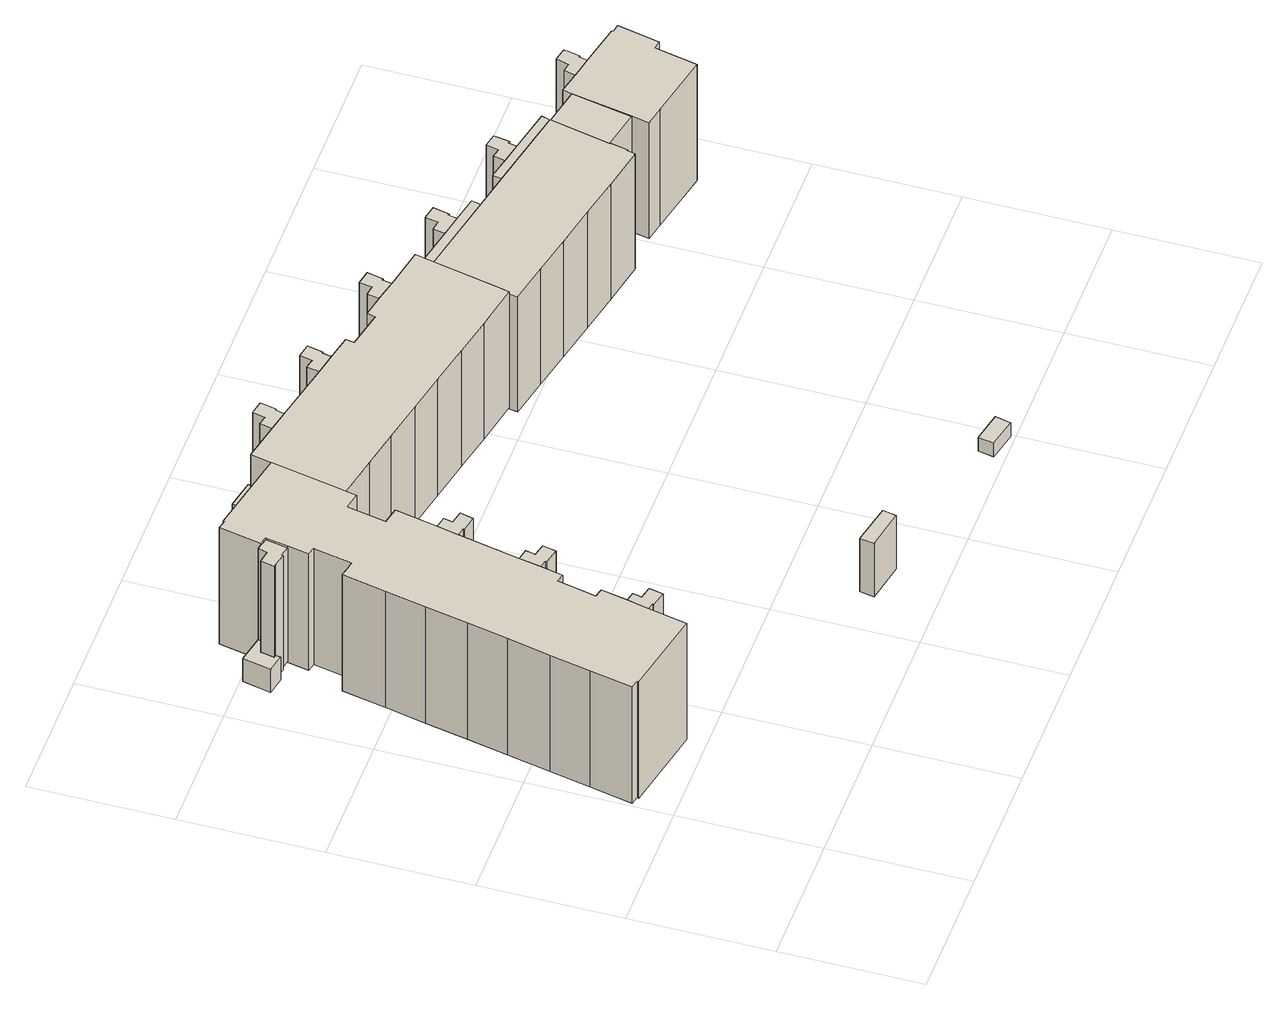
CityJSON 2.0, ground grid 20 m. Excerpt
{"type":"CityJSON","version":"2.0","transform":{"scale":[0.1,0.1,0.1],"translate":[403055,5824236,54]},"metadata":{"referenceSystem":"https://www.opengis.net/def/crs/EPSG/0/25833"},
"CityObjects":{
"building1":{"type":"Building","attributes":{"Gemeindeschluessel":"11000010","function":"31001_1010"},"address":[{"country":"Germany","locality":"Berlin","thoroughfareNumber":"72, 74, 76, 78","thoroughfareName":"Wuhletalstraße"}],"children":["building1-1","building1-2","building1-3","building1-4","building1-5","building1-6","building1-7","building1-8","building1-9"]},
"building1-1":{"type":"BuildingPart","attributes":{"BezugspunktDach":"2200","measuredHeight":20.3,"storeysAboveGround":6},"parents":["building1"],"geometry":[{"type":"MultiSurface","lod":"1","boundaries":[[[0,1,2,3,4,5,6,7,8,9,10,11,12,13,14,15,16,17,18,19,20,21,22,23,24,25,26,27,28,29,30,31,32,33,34,35,36,37]],[[38,39,40,41,42,43,44,45,46,47,48,49,50,51,52,53,54,55,56,57,58,59,60,61,62,63,64,65,66,67,68,69,70,71,72,73,74,75]],[[38,75,37,36]],[[39,38,36,35]],[[40,39,35,34]],[[41,40,34,33]],[[42,41,33,32]],[[43,42,32,31]],[[44,43,31,30]],[[45,44,30,29]],[[46,45,29,28]],[[47,46,28,27]],[[48,47,27,26]],[[49,48,26,25]],[[76,77,25,24]],[[50,49,78,79,80]],[[51,50,80,81,82,76,24,23]],[[52,51,23,22]],[[53,52,22,21]],[[54,53,21,20]],[[55,54,20,19]],[[56,55,19,18]],[[57,56,18,17]],[[58,57,17,16]],[[59,58,16,15]],[[60,59,15,14]],[[61,60,14,13]],[[62,61,13,12]],[[63,62,12,11],[83,84,85,86]],[[64,63,11,10]],[[87,88,10,9]],[[65,64,89,90]],[[66,65,9,8]],[[67,66,8,7]],[[68,67,7,6]],[[69,68,6,5]],[[70,69,5,4]],[[91,92,93,94,71,70,4,3]],[[72,71,3,2]],[[73,72,2,1]],[[74,73,1,0]],[[75,74,0,37]],[[80,79,78,77,76]],[[76,82,81,80]],[[85,84,83,86]],[[90,89,88,87]],[[94,93,92,91]]]}]},
"building1-2":{"type":"BuildingPart","attributes":{"BezugspunktDach":"2200","measuredHeight":3.72,"storeysAboveGround":6},"parents":["building1"],"geometry":[{"type":"MultiSurface","lod":"1","boundaries":[[[95,96,97,98,99,100]],[[101,102,103,104,105,106]],[[101,106,107,108]],[[102,101,99,98]],[[103,102,98,97]],[[104,103,97,96]],[[105,104,109,110]],[[106,105,95,110,107]],[[108,107,100,99]],[[110,109,96,95]],[[107,110,95,100]]]}]},
"building1-3":{"type":"BuildingPart","attributes":{"BezugspunktDach":"2200","measuredHeight":19.3,"storeysAboveGround":6},"parents":["building1"],"geometry":[{"type":"MultiSurface","lod":"1","boundaries":[[[111,112,113,114,115,116,92,91]],[[93,108,107,110,109,117,118,94]],[[108,93,92,116]],[[100,99,116,115]],[[110,95,100,115,114]],[[109,96,95,114,113]],[[117,109,113,112]],[[118,117,112,111]],[[94,118,111,91]],[[93,94,91,92]],[[107,108,99,100]],[[107,100,95,110]],[[110,119,95,96,109]]]}]},
"building1-4":{"type":"BuildingPart","attributes":{"BezugspunktDach":"2200","measuredHeight":3.97,"storeysAboveGround":6},"parents":["building1"],"geometry":[{"type":"MultiSurface","lod":"1","boundaries":[[[120,121,122,123,124,125]],[[126,127,128,129,130,131]],[[126,131,125,132,133,124]],[[127,126,124,123]],[[128,127,123,122]],[[129,128,122,121]],[[130,129,134,135,136]],[[131,130,136,132,125]],[[124,133,132,125]],[[136,135,134,121,120]],[[120,125,132,136]]]}]},
"building1-5":{"type":"BuildingPart","attributes":{"BezugspunktDach":"2200","measuredHeight":3.85,"storeysAboveGround":6},"parents":["building1"],"geometry":[{"type":"MultiSurface","lod":"1","boundaries":[[[137,138,139,140,141,142]],[[143,144,145,146,147,148]],[[143,148,149,150]],[[144,143,141,140]],[[145,144,140,139]],[[146,145,139,138]],[[147,146,138,151,152,137]],[[148,147,137,152,149,142]],[[150,149,142,141]],[[137,152,151,138]],[[142,149,152,137]]]}]},
"building1-6":{"type":"BuildingPart","attributes":{"BezugspunktDach":"2200","measuredHeight":19.45,"storeysAboveGround":6},"parents":["building1"],"geometry":[{"type":"MultiSurface","lod":"1","boundaries":[[[153,154,155,156,157,158,88,87]],[[89,150,149,152,151,159,160,90]],[[150,89,88,158]],[[142,141,150,158,157]],[[137,142,161,157,156]],[[138,137,156,155]],[[159,151,155,154]],[[160,159,154,153]],[[90,160,153,87]],[[90,87,88,89]],[[149,150,141,142]],[[152,149,161,142,137]],[[151,152,137,138]]]}]},
"building1-7":{"type":"BuildingPart","attributes":{"BezugspunktDach":"2200","measuredHeight":19.58,"storeysAboveGround":6},"parents":["building1"],"geometry":[{"type":"MultiSurface","lod":"1","boundaries":[[[162,163,164,165,166,167,86,85]],[[83,133,132,136,135,168,169,84]],[[133,83,86,167]],[[132,125,124,167,166]],[[120,125,170,166,165]],[[135,121,120,165,164]],[[168,135,164,163]],[[169,168,163,162]],[[84,169,162,85]],[[83,84,85,86]],[[133,171,124,125,132]],[[172,136,132,170,125,120]],[[136,173,120,121,135]]]}]},
"building1-8":{"type":"BuildingPart","attributes":{"BezugspunktDach":"2200","measuredHeight":4.04,"storeysAboveGround":6},"parents":["building1"],"geometry":[{"type":"Solid","lod":"1","boundaries":[[[[174,175,176,177,178,179,180,181]],[[182,183,184,185,186,187,188,189]],[[182,189,181,180]],[[183,182,180,179]],[[186,185,186,176]],[[187,186,187,175]],[[188,187,175,174]],[[189,188,174,181]],[[184,183,179,178]],[[185,184,178,177]],[[177,176,186,185]],[[176,175,187,186]]]]}]},
"building1-9":{"type":"BuildingPart","attributes":{"BezugspunktDach":"2200","measuredHeight":19.91,"storeysAboveGround":6},"parents":["building1"],"geometry":[{"type":"MultiSurface","lod":"1","boundaries":[[[190,191,192,77,76,82,193,194,195,196]],[[185,184,183,81,80,79,197,198,187,186]],[[177,176,186,196,195]],[[178,177,185,195,194]],[[183,179,178,199,194,193]],[[81,183,193,82]],[[197,79,77,192]],[[198,197,192,191]],[[187,198,191,190]],[[186,176,175,190,196]],[[185,186,176,177]],[[184,185,177,178]],[[184,199,178,179,183]],[[80,81,200,82,76,201]],[[80,76,77,79]],[[187,175,176,186]]]}]},
"building2":{"type":"Building","attributes":{"Gemeindeschluessel":"11000010","BezugspunktDach":"2200","function":"51009_1610","measuredHeight":9.27,"storeysAboveGround":0},"address":[{"country":"Germany","locality":"Berlin"}],"geometry":[{"type":"Solid","lod":"1","boundaries":[[[[202,203,204,205]],[[206,207,208,209]],[[206,209,205,204]],[[207,206,204,203]],[[208,207,203,202]],[[209,208,202,205]]]]}]},
"building3":{"type":"Building","attributes":{"Gemeindeschluessel":"11000010","function":"31001_1010"},"address":[{"country":"Germany","locality":"Berlin","thoroughfareNumber":"80, 82, 84","thoroughfareName":"Wuhletalstraße"}],"children":["building3-1","building3-2","building3-3","building3-4","building3-5","building3-6","building3-7"]},
"building3-1":{"type":"BuildingPart","attributes":{"BezugspunktDach":"2200","measuredHeight":20.25,"storeysAboveGround":6},"parents":["building3"],"geometry":[{"type":"MultiSurface","lod":"1","boundaries":[[[210,211,212,213,214,215,216,217,218,219,220,221,222,223,224,225,226,227,228,229,230,19,18,17]],[[231,232,233,234,235,236,237,238,239,240,241,242,243,244,245,246,247,248,249,250,251,252,253,254]],[[231,254,17,18]],[[232,231,18,19]],[[233,232,19,230]],[[234,233,230,229]],[[255,256,257,258,235,234,229,228]],[[236,235,228,227]],[[259,260,227,226]],[[238,237,226,225]],[[239,238,225,224]],[[240,239,224,223]],[[241,240,223,222]],[[242,241,222,221]],[[261,262,263,221,220]],[[244,243,220,219]],[[245,244,219,218]],[[246,245,218,217]],[[247,246,217,216]],[[248,247,216,215]],[[249,248,215,214]],[[250,249,214,213]],[[251,250,213,212]],[[252,251,212,211]],[[253,252,211,210]],[[254,253,210,17]],[[258,257,256,255]],[[264,237,236,260,259]],[[243,242,263,262,261]]]}]},
"building3-2":{"type":"BuildingPart","attributes":{"BezugspunktDach":"2200","measuredHeight":19.84,"storeysAboveGround":6},"parents":["building3"],"geometry":[{"type":"MultiSurface","lod":"1","boundaries":[[[259,265,266,267,268,269,270,271,260]],[[272,273,274,275,276,277,278,237,236]],[[272,236,260,271]],[[279,280,271,270]],[[281,279,273,270,269]],[[282,281,283,269,268]],[[276,284,282,275,268,267]],[[277,276,267,266]],[[278,277,266,265]],[[237,278,265,259]],[[237,259,237,236]],[[273,272,280,279]],[[274,273,279,281]],[[285,275,274,283,281,282]],[[275,282,284,276]],[[236,237,259,260,286]]]}]},
"building3-3":{"type":"BuildingPart","attributes":{"BezugspunktDach":"2200","measuredHeight":4.26,"storeysAboveGround":6},"parents":["building3"],"geometry":[{"type":"MultiSurface","lod":"1","boundaries":[[[279,281,282,284,287,288,289,280]],[[290,291,292,293,294,295,296,297]],[[290,297,280,289]],[[291,290,289,288]],[[292,291,288,287]],[[293,292,287,284]],[[294,293,284,276,275]],[[295,294,275,274,281]],[[296,295,281,274,273]],[[297,296,273,272]],[[275,276,284,282,298]],[[282,281,274,275]],[[274,281,279,273]],[[272,273,279,280]]]}]},
"building3-4":{"type":"BuildingPart","attributes":{"BezugspunktDach":"2200","measuredHeight":19.95,"storeysAboveGround":6},"parents":["building3"],"geometry":[{"type":"MultiSurface","lod":"1","boundaries":[[[262,299,300,301,302,303,304,305,263]],[[306,307,308,309,310,311,312,313,314]],[[306,314,263,305]],[[315,316,306,305,304]],[[317,315,304,303]],[[318,319,317,308,303,302]],[[320,319,309,302,301]],[[311,310,301,300]],[[312,311,300,299]],[[313,312,299,262]],[[321,307,306,316,315]],[[308,307,322,315,317]],[[309,308,317,319,318]],[[310,309,319,320]],[[314,313,262,263]]]}]},
"building3-5":{"type":"BuildingPart","attributes":{"BezugspunktDach":"2200","measuredHeight":4.21,"storeysAboveGround":6},"parents":["building3"],"geometry":[{"type":"MultiSurface","lod":"1","boundaries":[[[315,317,319,320,323,324,325,316]],[[326,327,328,329,330,331,332,333]],[[326,333,316,325]],[[327,326,325,324]],[[328,327,324,323]],[[329,328,323,320]],[[330,329,334,310,309]],[[331,330,319,309,308]],[[332,331,317,308,307]],[[333,332,307,306,316]],[[309,310,334,320,319]],[[317,308,309,319]],[[307,308,317,315]],[[321,315,316,306,307]]]}]},
"building3-6":{"type":"BuildingPart","attributes":{"BezugspunktDach":"2200","measuredHeight":19.76,"storeysAboveGround":6},"parents":["building3"],"geometry":[{"type":"MultiSurface","lod":"1","boundaries":[[[255,335,336,337,338,339,340,341,256]],[[342,343,344,345,346,347,348,258,257]],[[342,257,256,341]],[[349,350,341,340]],[[351,349,340,339]],[[345,352,351,344,339,338]],[[353,352,338,337]],[[347,346,337,336]],[[348,347,336,335]],[[258,348,335,255]],[[343,342,350,349]],[[344,343,354,349,351]],[[344,351,352,345]],[[346,345,352,353]],[[257,258,255,256]]]}]},
"building3-7":{"type":"BuildingPart","attributes":{"BezugspunktDach":"2200","measuredHeight":3.92,"storeysAboveGround":6},"parents":["building3"],"geometry":[{"type":"MultiSurface","lod":"1","boundaries":[[[349,351,352,353,355,356,357,350]],[[358,359,360,361,362,363,364,365]],[[358,365,350,357]],[[359,358,357,356]],[[360,359,356,355]],[[361,360,355,353]],[[362,361,353,346,345]],[[363,362,345,344]],[[364,363,351,344,343]],[[365,364,366,343,342,350]],[[345,346,353,352]],[[344,345,352,351]],[[343,344,351,349]],[[349,350,342,343,366]]]}]},
"building4":{"type":"Building","attributes":{"Gemeindeschluessel":"11000010","BezugspunktDach":"2200","function":"31001_3065","measuredHeight":2.33,"storeysAboveGround":1},"address":[{"country":"Germany","locality":"Berlin","thoroughfareNumber":"8 (1)","thoroughfareName":"Schwarzburger Straße"}],"geometry":[{"type":"Solid","lod":"1","boundaries":[[[[367,368,369,370]],[[371,372,373,374]],[[371,374,370,369]],[[372,371,369,368]],[[373,372,368,367]],[[374,373,367,370]]]]}]},
"building5":{"type":"Building","attributes":{"Gemeindeschluessel":"11000010","function":"31001_1010"},"address":[{"country":"Germany","locality":"Berlin","thoroughfareNumber":"86, 88, 90","thoroughfareName":"Wuhletalstraße"}],"children":["building5-1","building5-2","building5-3","building5-4","building5-5","building5-6","building5-7","building5-8","building5-9","building5-10","building5-11"]},
"building5-1":{"type":"BuildingPart","attributes":{"BezugspunktDach":"2200","measuredHeight":20.1,"storeysAboveGround":6},"parents":["building5"],"geometry":[{"type":"MultiSurface","lod":"1","boundaries":[[[375,376,377,378,379,380,381,382,383,384,385,386,387,388,389,390,391]],[[392,393,394,395,396,397,398,399,400,401,402,403,404,405,406,407,408]],[[392,408,391,390]],[[393,392,390,389]],[[394,393,389,388]],[[396,395,387,386]],[[398,397,385,384]],[[401,400,382,381]],[[402,401,381,380]],[[403,402,380,379]],[[404,403,379,378]],[[405,404,378,377]],[[406,405,377,376]],[[407,406,376,375]],[[408,407,375,391]],[[395,394,388,387]],[[396,386,385,397]],[[399,398,384,383]],[[400,399,383,382,409]]]}]},
"building5-2":{"type":"BuildingPart","attributes":{"BezugspunktDach":"2200","measuredHeight":20.11,"storeysAboveGround":6},"parents":["building5"],"geometry":[{"type":"MultiSurface","lod":"1","boundaries":[[[382,410,411,384,383]],[[398,412,413,400,399]],[[383,399,383,384]],[[412,398,384,411]],[[400,413,410,382]],[[414,383,382,383]],[[398,399,383,384]],[[413,412,411,410]],[[399,400,382,383,414]]]}]},
"building5-3":{"type":"BuildingPart","attributes":{"BezugspunktDach":"2200","measuredHeight":20.1,"storeysAboveGround":6},"parents":["building5"],"geometry":[{"type":"MultiSurface","lod":"1","boundaries":[[[385,415,416,417,418,386]],[[419,420,421,422,397,396]],[[419,396,386,418]],[[420,419,418,417]],[[423,424,420,421,420,417,416]],[[422,421,416,415]],[[397,422,415,385]],[[421,420,424,423]],[[397,385,386,396]]]}]},
"building5-4":{"type":"BuildingPart","attributes":{"BezugspunktDach":"2200","measuredHeight":20.1,"storeysAboveGround":6},"parents":["building5"],"geometry":[{"type":"Solid","lod":"1","boundaries":[[[[387,425,426,427,428,388]],[[429,430,431,432,395,394]],[[429,394,388,428]],[[430,429,428,427]],[[431,430,427,426],[433,434,435,436]],[[432,431,426,425]],[[395,432,425,387]],[[435,434,433,436]],[[394,395,387,388]]]]}]},
"building5-5":{"type":"BuildingPart","attributes":{"BezugspunktDach":"2200","measuredHeight":3.84,"storeysAboveGround":6},"parents":["building5"],"geometry":[{"type":"MultiSurface","lod":"1","boundaries":[[[437,438,439,440,441,442,443,444]],[[445,446,447,448,449,450,451,452]],[[445,452,444,443]],[[446,445,443,442]],[[447,446,442,441]],[[448,447,441,440]],[[451,450,438,450,451,437]],[[452,451,437,451,452,444]],[[449,448,440,439]],[[450,449,439,438]]]}]},
"building5-6":{"type":"BuildingPart","attributes":{"BezugspunktDach":"2200","measuredHeight":19.48,"storeysAboveGround":6},"parents":["building5"],"geometry":[{"type":"MultiSurface","lod":"1","boundaries":[[[423,453,454,455,456,457,458,459,424]],[[452,451,450,449,448,460,461,421,420]],[[452,420,424,459]],[[437,444,459,458]],[[450,438,437,451,458,457]],[[439,438,457,456]],[[440,439,456,455]],[[460,448,455,454]],[[461,460,454,453]],[[421,461,453,423]],[[451,452,444,437]],[[451,437,438,450]],[[449,450,438,439]],[[448,449,439,440]],[[420,421,462,423,424,463]]]}]},
"building5-7":{"type":"BuildingPart","attributes":{"BezugspunktDach":"2200","measuredHeight":3.62,"storeysAboveGround":6},"parents":["building5"],"geometry":[{"type":"MultiSurface","lod":"1","boundaries":[[[464,465,466,467,468,469,470,471]],[[472,473,474,475,476,477,478,479]],[[472,479,471,470]],[[473,472,470,469]],[[474,473,469,468]],[[475,474,468,467]],[[476,475,480,481]],[[477,476,481,482]],[[478,477,465,482,483,464]],[[479,478,484,483,485,471]],[[481,480,467,466]],[[482,481,466,465]],[[464,483,482,465]],[[464,471,485,483,484]]]}]},
"building5-8":{"type":"BuildingPart","attributes":{"BezugspunktDach":"2200","measuredHeight":19.74,"storeysAboveGround":6},"parents":["building5"],"geometry":[{"type":"MultiSurface","lod":"1","boundaries":[[[486,487,488,489,490,491,492,493,494]],[[485,483,482,481,480,495,496,497,498]],[[485,498,494,493]],[[499,464,471,485,493,492]],[[465,464,492,491]],[[466,465,491,490]],[[467,466,481,490,489]],[[495,480,489,488]],[[496,495,488,487]],[[497,496,487,486]],[[483,485,471,464,499]],[[482,483,464,465]],[[481,482,500,465,466]],[[480,481,466,467]],[[498,497,486,494]]]}]},
"building5-9":{"type":"BuildingPart","attributes":{"BezugspunktDach":"2200","measuredHeight":3.75,"storeysAboveGround":6},"parents":["building5"],"geometry":[{"type":"MultiSurface","lod":"1","boundaries":[[[501,502,503,504,505,506,507,508]],[[509,510,511,512,513,514,515,516]],[[509,516,508,507]],[[510,509,507,506]],[[511,510,506,505]],[[512,511,505,504]],[[513,512,517,518,519]],[[514,513,520,519,521,502]],[[515,514,502,521,522]],[[516,515,523,522,524,508]],[[519,518,517,504,503]],[[503,502,521,519,520]],[[521,502,501,522]],[[501,508,524,522,523]]]}]},
"building5-10":{"type":"BuildingPart","attributes":{"BezugspunktDach":"2200","measuredHeight":19.62,"storeysAboveGround":6},"parents":["building5"],"geometry":[{"type":"MultiSurface","lod":"1","boundaries":[[[435,525,526,527,528,529,530,531,436]],[[524,522,521,519,518,532,533,434,433]],[[524,433,436,531]],[[501,508,531,530]],[[521,502,501,530,529]],[[503,502,521,529,528]],[[518,504,503,528,527]],[[532,518,527,526]],[[533,532,526,525]],[[434,533,525,435]],[[522,524,508,501]],[[522,501,502,521]],[[519,521,502,503]],[[519,503,504,518]],[[433,434,435,436]]]}]},
"building5-11":{"type":"BuildingPart","attributes":{"BezugspunktDach":"2200","measuredHeight":20.17,"storeysAboveGround":6},"parents":["building5"],"geometry":[{"type":"MultiSurface","lod":"1","boundaries":[[[534,535,536,537,538,539,540,541,542,543,544,545,546]],[[413,412,547,498,497,548,549,550,551,552,553,554,555]],[[413,555,546,545]],[[411,410,413,545,544]],[[547,412,544,543]],[[498,547,543,542]],[[556,486,494,542,541]],[[548,497,541,540]],[[549,548,540,539]],[[550,549,539,538]],[[551,550,538,537]],[[552,551,537,536]],[[553,552,536,535]],[[554,553,535,534]],[[555,554,534,546]],[[412,413,410,411]],[[497,498,557,494,486,556]]]}]}
},
"vertices":[
[16,254,206],[15,252,206],[137,227,206],[149,284,206],[156,315,206],[163,349,206],[150,352,206],[162,407,206],[174,404,206],[181,437,206],[187,468,206],[205,554,206],[212,585,206],[224,643,206],[200,648,206],[211,703,206],[235,698,206],[238,713,206],[241,725,206],[260,820,206],[138,845,206],[138,843,206],[125,846,206],[113,787,206],[125,784,206],[119,753,206],[113,723,206],[125,720,206],[114,666,206],[102,668,206],[90,671,206],[77,609,206],[65,552,206],[53,492,206],[41,435,206],[28,374,206],[16,317,206],[4,257,206],[16,317,3],[28,374,3],[41,435,3],[53,492,3],[65,552,3],[77,609,3],[90,671,3],[102,668,3],[114,666,3],[125,720,3],[113,723,3],[119,753,3],[125,784,3],[113,787,3],[125,846,3],[138,843,3],[138,845,3],[260,820,3],[241,725,3],[238,713,3],[235,698,3],[211,703,3],[200,648,3],[224,643,3],[212,585,3],[205,554,3],[187,468,3],[181,437,3],[174,404,3],[162,407,3],[150,352,3],[163,349,3],[156,315,3],[149,284,3],[137,227,3],[15,252,3],[16,254,3],[4,257,3],[125,784,203],[119,753,203],[119,753,153],[119,753,4],[125,784,4],[113,787,4],[113,787,203],[212,585,7],[205,554,7],[205,554,203],[212,585,203],[181,437,202],[187,468,202],[187,468,7],[181,437,7],[149,284,200],[156,315,200],[156,315,7],[149,284,7],
[190,294,43],[186,274,43],[207,270,43],[214,303,43],[175,311,43],[172,298,43],[175,311,6],[214,303,6],[207,270,6],[186,274,6],[190,294,6],[172,298,6],[172,298,7],[175,311,7],[186,274,7],[190,294,7],
[164,281,200],[163,279,200],[186,274,200],[190,294,200],[172,298,200],[175,311,200],[163,279,7],[164,281,7],[190,294,33],
[247,564,46],[242,545,46],[264,540,46],[270,573,46],[231,581,46],[228,568,46],[231,581,6],[270,573,6],[264,540,6],[242,545,6],[247,564,6],[228,568,6],[228,568,7],[231,581,7],[242,545,31],[242,545,7],[247,564,7],
[222,446,45],[218,427,45],[239,423,45],[246,455,45],[207,464,45],[204,450,45],[207,464,6],[246,455,6],[239,423,6],[218,427,6],[222,446,6],[204,450,6],[204,450,7],[207,464,7],[218,427,7],[222,446,7],
[196,434,202],[196,432,202],[218,427,202],[222,446,202],[204,450,202],[207,464,202],[196,432,7],[196,434,7],[204,450,11],
[220,551,203],[220,549,203],[242,545,203],[247,564,203],[228,568,203],[231,581,203],[220,549,7],[220,551,7],[228,568,25],[231,581,8],[247,564,30],[247,564,17],
[84,751,44],[85,758,44],[81,759,44],[85,778,44],[103,775,44],[106,788,44],[67,796,44],[58,756,44],[67,796,4],[106,788,4],[103,775,4],[85,778,4],[81,759,4],[85,758,4],[84,751,4],[58,756,4],
[85,758,203],[103,754,203],[104,756,203],[106,788,203],[103,775,203],[85,778,203],[81,759,203],[104,756,4],[103,754,4],[103,775,33],[113,787,153],[125,784,26],
[516,69,99],[520,88,99],[462,100,99],[458,80,99],[462,100,6],[520,88,6],[516,69,6],[458,80,6],
[298,701,206],[353,690,206],[413,677,206],[470,665,206],[531,653,206],[587,641,206],[652,628,206],[655,640,206],[679,751,206],[682,763,206],[625,774,206],[594,781,206],[559,788,206],[556,776,206],[503,787,206],[505,799,206],[473,806,206],[442,812,206],[354,831,206],[324,837,206],[266,849,206],[241,725,4],[260,820,4],[266,849,4],[324,837,4],[354,831,4],[442,812,4],[473,806,4],[505,799,4],[503,787,4],[556,776,4],[559,788,4],[594,781,4],[625,774,4],[682,763,4],[679,751,4],[655,640,4],[652,628,4],[587,641,4],[531,653,4],[470,665,4],[413,677,4],[353,690,4],[298,701,4],[238,713,4],[354,831,202],[324,837,202],[324,837,5],[354,831,5],[473,806,202],[442,812,202],[625,774,69],[625,774,202],[594,781,202],[473,806,162],
[476,821,202],[478,821,202],[482,839,202],[483,843,202],[463,847,202],[459,829,202],[446,832,202],[446,832,4],[459,829,4],[463,847,4],[483,843,4],[482,839,4],[478,821,4],[476,821,4],[459,829,46],[446,832,46],[463,847,46],[483,843,46],[463,847,39],[482,839,46],[483,843,24],[442,812,137],
[489,837,46],[494,863,46],[454,872,46],[454,872,3],[494,863,3],[489,837,3],[482,839,3],[483,843,3],[463,847,3],[459,829,3],[446,832,3],[483,843,8],
[628,790,202],[630,789,202],[634,807,202],[635,812,202],[615,816,202],[612,798,202],[598,800,202],[598,800,3],[612,798,3],[615,816,3],[635,812,3],[634,807,3],[630,789,3],[628,790,3],[625,774,3],[594,781,3],[612,798,45],[598,800,45],[615,816,45],[635,812,16],[635,812,45],[634,807,45],[612,798,16],[612,798,38],
[641,806,45],[647,831,45],[606,839,45],[606,839,2],[647,831,2],[641,806,2],[634,807,2],[635,812,2],[615,816,2],[612,798,2],[598,800,2],[634,807,34],
[358,846,202],[360,846,202],[364,864,202],[364,868,202],[345,872,202],[341,854,202],[328,857,202],[328,857,5],[341,854,5],[345,872,5],[364,868,5],[364,864,5],[360,846,5],[358,846,5],[341,854,43],[328,857,43],[345,872,43],[364,868,43],[364,864,43],[341,854,19],
[371,862,43],[376,888,43],[336,896,43],[336,896,4],[376,888,4],[371,862,4],[364,864,4],[364,868,4],[345,872,4],[341,854,4],[328,857,4],[341,854,41],
[793,5,30],[798,27,30],[755,36,30],[751,14,30],[755,36,6],[798,27,6],[793,5,6],[751,14,6],
[708,604,203],[765,592,203],[826,579,203],[885,567,203],[947,555,203],[950,567,203],[951,566,203],[956,591,203],[955,591,203],[974,676,203],[974,677,203],[852,702,203],[798,713,203],[676,738,203],[655,640,203],[652,628,203],[650,616,203],[652,628,2],[655,640,2],[676,738,2],[798,713,2],[852,702,2],[974,677,2],[974,676,2],[955,591,2],[956,591,2],[951,566,2],[950,567,2],[947,555,2],[885,567,2],[826,579,2],[765,592,2],[708,604,2],[650,616,2],[956,591,103],
[1011,580,203],[1028,665,203],[1028,665,2],[1011,580,2],[955,591,69],
[977,689,203],[920,701,203],[890,707,203],[854,715,203],[854,715,2],[890,707,2],[920,701,2],[977,689,2],[920,701,197],[890,707,197],
[801,726,203],[768,733,203],[737,739,203],[679,751,203],[679,751,2],[737,739,2],[768,733,2],[801,726,2],[737,739,3],[768,733,3],[768,733,199],[737,739,199],
[907,724,40],[911,742,40],[930,738,40],[929,733,40],[937,732,40],[942,757,40],[902,766,40],[894,727,40],[902,766,2],[942,757,2],[937,732,2],[929,733,2],[930,738,2],[911,742,2],[907,724,2],[894,727,2],
[923,716,197],[926,715,197],[929,733,197],[930,738,197],[911,742,197],[907,724,197],[894,727,197],[926,715,2],[923,716,2],[920,701,125],[890,707,69],
[1083,687,37],[1087,705,37],[1106,701,37],[1106,696,37],[1113,695,37],[1118,720,37],[1078,729,37],[1070,689,37],[1078,729,1],[1118,720,1],[1113,695,1],[1106,696,1],[1106,701,1],[1087,705,1],[1083,687,1],[1070,689,1],[1106,696,2],[1106,701,2],[1087,705,2],[1083,687,2],[1083,687,20],[1070,689,2],
[1097,664,199],[1100,679,199],[1102,678,199],[1106,696,199],[1106,701,199],[1087,705,199],[1083,687,199],[1070,689,199],[1066,670,199],[1102,678,2],[1100,679,2],[1097,664,2],[1066,670,2],[1083,687,9],[1087,705,12],
[755,756,40],[758,774,40],[778,770,40],[777,765,40],[784,764,40],[790,789,40],[749,798,40],[741,758,40],[749,798,2],[790,789,2],[784,764,2],[777,765,2],[778,770,2],[758,774,2],[755,756,2],[741,758,2],[777,765,28],[777,765,3],[778,770,3],[778,770,34],[758,774,3],[755,756,3],[755,756,27],[741,758,3],
[771,748,199],[773,747,199],[777,765,199],[778,770,199],[758,774,199],[755,756,199],[741,758,199],[773,747,3],[771,748,3],
[1034,549,204],[1127,530,204],[1140,590,204],[1152,588,204],[1165,648,204],[1153,650,204],[1153,652,204],[1097,664,204],[1066,670,204],[1030,678,204],[1028,665,204],[1011,580,204],[1006,555,204],[1030,678,2],[1153,652,2],[1153,650,2],[1165,648,2],[1152,588,2],[1140,590,2],[1127,530,2],[1034,549,2],[1006,555,2],[1097,664,133],[1066,670,102]
]}
